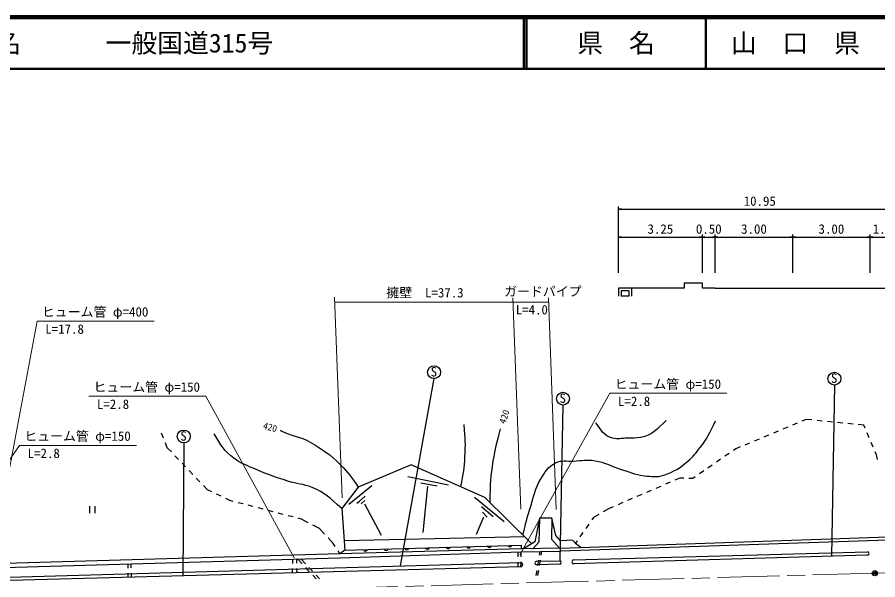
# Model space of a CAD drawing. Units: millimetres at full size, sheet at 1:1000, with parts at other scales. Extents: x 40000 to 680000, y 20000 to 380000.
# Drawn here: x 199614 to 366339, y 271082 to 380000 of the extents above; entities that cross this region are included whole.
import ezdxf
from ezdxf.enums import TextEntityAlignment as Align

# ---------------------------------------------------------------- set-up
doc = ezdxf.new("R2010")
doc.units = ezdxf.units.MM
doc.header["$LTSCALE"] = 1000
doc.header["$PDMODE"] = 32
doc.header["$PDSIZE"] = 500
doc.linetypes.add('CHAIN', pattern=[18.5, 12, -1.5, 3.5, -1.5])
for name, color, linetype, lineweight in [('M-BGD', 7, 'Continuous', 25), ('M-BMK', 2, 'CHAIN', 13), ('M-BMK-SRVR', 3, 'Continuous', 25), ('M-STR-HTXT', 7, 'Continuous', 13), ('M-TTL', 2, 'Continuous', 140), ('M-TTL-LINE', 7, 'Continuous', 50)]:
    doc.layers.add(name, color=color, linetype=linetype, lineweight=lineweight)
doc.layers.add('M-TTL-TXT', color=7, linetype='Continuous')
doc.styles.add('ＭＳ ゴシック', font='')
doc.styles.get('ＭＳ ゴシック').set_extended_font_data('MS Gothic')

# ---------------------------------------------------------------- blocks, each defined once
blk = doc.blocks.new('open_arrow')
at = {"color": 0, "linetype": 'Continuous', "lineweight": -2}
blk.add_lwpolyline([(7.5, 1.25), (0, 0), (7.5, -1.25)], dxfattribs=at)

msp = doc.modelspace()

# ---------------------------------------------------------------- linework, layer by layer
at = {"layer": 'M-BGD'}
for p, q in [((316101, 330539), (316101, 343336)), ((316101, 342836), (370851, 342836)), ((316101, 330539), (316101, 337929)), ((316101, 337429), (332351, 337429)), ((332351, 330539), (332351, 337929)), ((332351, 330539), (332351, 337929)), ((332351, 337429), (334851, 337429)), ((334851, 330539), (334851, 337929)), ((334851, 330539), (334851, 337929)), ((334851, 337429), (349851, 337429)), ((349851, 330539), (349851, 337929)), ((349851, 330539), (349851, 337929)), ((349851, 337429), (364851, 337429)), ((364851, 330539), (364851, 337929)), ((364851, 330539), (364851, 337929)), ((364851, 337429), (370851, 337429)), ((332351, 328539), (328851, 328539)), ((328851, 328539), (328851, 327539)), ((332351, 327539), (332351, 328539)), ((328851, 327539), (316101, 327539)), ((316101, 327539), (316101, 326014)), ((316601, 327039), (316601, 326014)), ((318101, 327039), (316601, 327039)), ((318101, 327039), (318101, 326014)), ((318601, 327539), (318601, 326014)), ((334851, 327539), (332351, 327539)), ((334851, 327539), (349851, 327539)), ((349851, 327539), (364851, 327539)), ((364851, 327539), (370851, 327539)), ((318101, 326014), (316601, 326014)), ((280329, 310023), (273820, 273762)), ((357971, 308778), (357345, 275668)), ((305318, 304891), (304746, 274721)), ((352495, 302130), (351655, 301781)), ((353587, 302019), (352495, 302130)), ((355577, 301818), (354582, 301919)), ((348885, 300629), (347961, 300246)), ((350732, 301397), (349808, 301013)), ((357567, 301617), (356572, 301718)), ((359557, 301416), (358562, 301517)), ((361546, 301215), (360552, 301316)), ((363633, 301004), (362541, 301114)), ((363874, 300434), (363633, 301004)), ((227959, 298525), (227589, 299462)), ((345191, 299094), (344268, 298710)), ((347038, 299862), (346115, 299478)), ((364653, 298591), (364263, 299513)), ((228695, 296658), (228326, 297595)), ((231876, 297581), (231703, 271837)), ((339651, 296792), (338810, 296442)), ((341497, 297559), (340574, 297175)), ((343344, 298327), (342421, 297943)), ((365431, 296749), (365042, 297670)), ((229483, 295830), (228695, 296658)), ((230862, 294381), (230173, 295106)), ((337540, 295563), (336718, 294993)), ((338810, 296442), (338362, 296132)), ((366062, 295258), (365821, 295828)), ((366276, 294370), (366062, 295258)), ((232241, 292932), (231551, 293657)), ((335896, 294424), (335074, 293854)), ((233620, 291484), (232930, 292208)), ((275940, 293343), (265680, 288999)), ((290197, 287024), (275940, 293343)), ((332609, 292145), (331787, 291576)), ((334252, 293284), (333430, 292715)), ((234998, 290035), (234309, 290759)), ((275300, 291074), (283199, 289494)), ((327969, 290755), (327040, 290357)), ((328743, 290737), (327969, 290755)), ((330516, 290696), (329743, 290714)), ((330965, 291006), (330516, 290696)), ((236476, 288482), (235688, 289310)), ((237292, 288097), (236476, 288482)), ((265680, 288999), (262485, 284892)), ((263875, 285711), (268325, 289318)), ((277793, 289880), (280988, 289266)), ((279074, 289213), (278179, 280261)), ((324284, 289173), (323365, 288779)), ((326122, 289962), (325203, 289568)), ((239100, 287242), (238196, 287669)), ((240820, 286429), (240004, 286815)), ((265929, 286290), (267035, 287291)), ((288237, 287107), (293924, 282385)), ((299328, 278057), (290197, 287024)), ((318770, 286807), (317851, 286413)), ((320608, 287596), (319689, 287202)), ((322446, 288385), (321527, 287990)), ((213645, 285353), (213645, 283953)), ((214695, 283953), (214695, 285353)), ((241476, 286258), (240820, 286429)), ((243411, 285755), (242444, 286006)), ((245347, 285251), (244379, 285503)), ((265402, 285922), (265929, 286290)), ((266245, 285790), (266956, 286422)), ((266877, 285764), (270142, 279734)), ((289536, 285263), (291800, 283333)), ((315094, 285230), (314166, 284831)), ((316932, 286018), (316013, 285624)), ((247283, 284748), (246315, 284999)), ((249218, 284244), (248250, 284496)), ((251154, 283741), (250186, 283992)), ((253089, 283237), (252121, 283489)), ((262485, 284892), (263085, 276824)), ((289747, 284158), (290677, 283192)), ((312284, 283717), (311263, 283113)), ((314166, 284831), (313144, 284227)), ((254713, 282815), (254057, 282985)), ((256007, 282138), (254713, 282815)), ((289940, 283227), (288553, 279875)), ((300830, 282993), (299900, 278410)), ((300830, 282993), (300655, 278347)), ((303171, 282982), (300830, 282993)), ((303171, 282982), (303113, 278968)), ((303955, 279646), (303171, 282982)), ((310375, 281857), (309798, 281041)), ((311263, 283113), (310952, 282674)), ((258188, 280998), (256893, 281675)), ((259173, 279925), (258188, 280998)), ((309221, 280224), (308643, 279408)), ((260834, 278115), (259849, 279188)), ((262947, 278682), (297930, 279431)), ((303113, 278968), (304690, 277199)), ((304891, 278605), (303955, 279646)), ((370253, 278843), (304823, 276640)), ((304840, 277202), (370422, 279450)), ((307186, 278737), (304891, 278605)), ((307756, 278152), (307186, 278737)), ((308066, 278591), (307756, 278152)), ((261215, 277534), (260834, 278115)), ((297311, 277059), (262143, 276117)), ((263085, 276824), (262143, 276117)), ((263085, 276824), (297323, 277808)), ((297311, 277059), (297323, 277808)), ((304840, 277202), (297311, 277059)), ((299900, 278410), (297723, 277067)), ((300655, 278347), (299492, 277100)), ((307756, 278152), (308880, 277340)), ((196992, 273481), (262149, 275359)), ((262143, 276117), (197272, 274239)), ((253731, 275116), (253739, 274275)), ((254814, 274159), (253906, 275121)), ((254539, 275139), (255456, 274172)), ((262143, 276117), (261763, 276698)), ((262149, 275359), (297175, 276467)), ((296628, 276450), (296624, 275521)), ((297175, 276467), (297164, 275533)), ((297175, 276467), (304823, 276640)), ((300854, 276550), (300742, 275845)), ((301184, 276558), (301071, 275852)), ((364292, 275879), (307394, 274148)), ((307402, 274932), (364363, 276494)), ((191557, 271410), (297160, 274430)), ((297073, 273605), (191572, 270752)), ((221021, 274173), (221035, 273361)), ((221607, 274190), (221636, 273378)), ((252949, 275093), (252931, 274252)), ((256187, 272705), (255501, 273432)), ((256144, 273446), (256831, 272720)), ((296620, 274521), (296616, 273593)), ((297153, 274533), (297142, 273600)), ((300252, 274686), (304746, 274721)), ((304746, 274136), (300264, 273996)), ((300584, 274857), (300426, 273870)), ((300913, 274865), (300755, 273877)), ((221052, 272362), (221066, 271549)), ((221671, 272379), (221700, 271567)), ((252909, 273252), (252891, 272410)), ((253748, 273275), (253756, 272433)), ((257560, 271250), (256873, 271978)), ((257519, 271994), (258207, 271268)), ((300268, 272882), (300110, 271895)), ((300597, 272890), (300440, 271902))]:
    msp.add_line(p, q, dxfattribs=at)
for centre in [(280381, 311272), (357937, 310028), (305352, 306140), (231884, 298831)]:
    msp.add_circle(centre, 1250, dxfattribs=at)
for centre, radius, start, end in [((267080, 277056), 417, 197.90541, 345.385), ((271078, 277171), 417, 197.90541, 345.385), ((275076, 277285), 417, 197.90541, 345.385), ((279075, 277400), 417, 197.90541, 345.385), ((283073, 277515), 417, 197.90541, 345.385), ((287071, 277630), 417, 197.90541, 345.385), ((291070, 277745), 417, 197.90541, 345.385), ((295068, 277860), 417, 197.90541, 345.385), ((364345, 276185), 310, 260.15571, 86.80468), ((297137, 274015), 415, 261.12989, 86.7252), ((300251, 274341), 345, 89.77867, 272.16338), ((304733, 274429), 293, 272.43168, 87.56832), ((307473, 274539), 399, 100.1528, 258.57519)]:
    msp.add_arc(centre, radius, start, end, dxfattribs=at)
for points, knots in [([(297567, 279787), (298239, 282432), (298426, 283176), (299113, 285306), (299778, 287368), (299862, 288681), (301009, 290520), (301901, 291951), (302400, 292969), (303911, 293719), (305141, 294328), (306037, 293994), (307407, 294074), (309047, 294170), (309992, 294404), (311613, 294133), (313489, 293820), (314414, 293149), (316234, 292593), (318118, 292017), (319131, 291434), (321092, 291231), (322565, 291078), (323482, 290867), (324883, 291349), (326884, 292037), (327970, 292683), (329563, 294074), (330600, 294979), (331079, 295602), (331933, 296681), (333374, 298502), (333707, 299393), (334895, 301835)], [0, 0, 0, 0, 1, 1, 1, 2, 2, 2, 3, 3, 3, 4, 4, 4, 5, 5, 5, 6, 6, 6, 7, 7, 7, 8, 8, 8, 9, 9, 9, 10, 10, 10, 11, 11, 11, 11]), ([(325357, 301894), (323520, 300205), (322668, 299043), (320381, 298636), (319400, 298461), (318829, 298542), (317833, 298517), (316700, 298489), (316026, 298225), (314930, 298517), (313285, 298957), (312715, 300052), (311731, 301479)], [0, 0, 0, 0, 1, 1, 1, 2, 2, 2, 3, 3, 3, 4, 4, 4, 4]), ([(286139, 301144), (286358, 298253), (286439, 297338), (286297, 294904), (286163, 292619), (286016, 291773), (285520, 289098)], [0, 0, 0, 0, 1, 1, 1, 2, 2, 2, 2]), ([(293208, 300275), (292410, 297441), (292195, 296549), (291786, 294114), (291265, 291006), (291277, 289824), (291169, 286070)], [0, 0, 0, 0, 1, 1, 1, 2, 2, 2, 2]), ([(262485, 284892), (260178, 286940), (259288, 287903), (256750, 288940), (254998, 289655), (253879, 289635), (252069, 290184), (249379, 291000), (247901, 291568), (245316, 292672), (243802, 293318), (242912, 293656), (241584, 294627), (239684, 296015), (239165, 297087), (237792, 299307)], [0, 0, 0, 0, 1, 1, 1, 2, 2, 2, 3, 3, 3, 4, 4, 4, 5, 5, 5, 5]), ([(250529, 300064), (250686, 299971), (250737, 299951), (250871, 299880), (252915, 298805), (254393, 298906), (256374, 297721), (258828, 296253), (260254, 295401), (262246, 293350), (263754, 291797), (264300, 291082), (265680, 288999)], [0, 0, 0, 0, 1, 1, 1, 2, 2, 2, 3, 3, 3, 4, 4, 4, 4])]:
    msp.add_open_spline(points, degree=3, knots=knots, dxfattribs=at)
at = {"layer": 'M-BMK'}
for p, q in [((466544, 275193), (365781, 272359)), ((365781, 272359), (265019, 269525))]:
    msp.add_line(p, q, dxfattribs=at)
at = {"layer": 'M-BMK-SRVR'}
msp.add_circle((365781, 272359), 500, dxfattribs=at)
msp.add_point((365781, 272359), dxfattribs=at)
at = {"layer": 'M-STR-HTXT'}
for p, q in [((261113, 325777), (262562, 286961)), ((295664, 325667), (297172, 284743)), ((302564, 325661), (304008, 284667)), ((261149, 324815), (302593, 324815)), ((203485, 321167), (194550, 273726)), ((203485, 321167), (226155, 321167)), ((314438, 307184), (296974, 275904)), ((314438, 307184), (337108, 307184)), ((213489, 306620), (236159, 306620)), ((236159, 306620), (253277, 275350)), ((200071, 297112), (182789, 272502)), ((200071, 297112), (222741, 297112))]:
    msp.add_line(p, q, dxfattribs=at)
at = {"layer": 'M-TTL'}
msp.add_line((680000, 380000), (40000, 380000), dxfattribs=at)
at = {"layer": 'M-TTL-LINE'}
for p, q in [((297750, 380000), (297750, 370000)), ((298250, 380000), (298250, 370000)), ((333000, 380000), (333000, 370000)), ((40000, 370000), (680000, 370000))]:
    msp.add_line(p, q, dxfattribs=at)

# ---------------------------------------------------------------- block references
at = {"layer": 'M-BGD', "xscale": 66.7, "yscale": 66.7}
for p in [(316101, 342836), (316101, 337429), (332351, 337429), (334851, 337429), (349851, 337429), (364851, 337429)]:
    msp.add_blockref('open_arrow', p, dxfattribs=at)
at = {"layer": 'M-BGD', "xscale": 66.7, "yscale": 66.7, "rotation": 180}
for p in [(332351, 337429), (334851, 337429), (349851, 337429), (364851, 337429)]:
    msp.add_blockref('open_arrow', p, dxfattribs=at)

# ---------------------------------------------------------------- texts
at = {"layer": 'M-BGD', "style": 'ＭＳ ゴシック'}
for s, p in [('10.95', (343476, 342936)), ('3.25', (324226, 337529)), ('0.50', (333601, 337529)), ('3.00', (342351, 337529)), ('3.00', (357351, 337529)), ('1.20', (367851, 337529))]:
    msp.add_text(s, height=1833, dxfattribs=at).set_placement(p, align=Align.BOTTOM_CENTER)
for p in [(279702, 309898), (357258, 308654), (304673, 304767), (231205, 297458)]:
    msp.add_text('S', height=1833, dxfattribs=at).set_placement(p, align=Align.BOTTOM_LEFT)
for rotation, p in [(71.804, (294569, 301049)), (344.687, (247048, 299945))]:
    msp.add_text('420', height=1320, rotation=rotation, dxfattribs=at).set_placement(p, align=Align.BOTTOM_LEFT)
at = {"layer": 'M-STR-HTXT', "style": 'ＭＳ ゴシック'}
for s, p in [('擁壁\u3000L=37.3', (271122, 325201)), ('ガードパイプ', (293946, 325454)), ('ヒューム管 φ=400', (204390, 321492)), ('L=4.0', (296189, 321900)), ('L=17.8', (205054, 318159)), ('ヒューム管 φ=150', (315343, 307509)), ('ヒューム管 φ=150', (214394, 306945)), ('L=2.8', (215059, 303612)), ('L=2.8', (316008, 304176)), ('ヒューム管 φ=150', (200976, 297437)), ('L=2.8', (201641, 294104))]:
    msp.add_text(s, height=1833, dxfattribs=at).set_placement(p, align=Align.BOTTOM_LEFT)
at = {"layer": 'M-TTL-TXT', "style": 'ＭＳ ゴシック'}
for s, p in [('路 線 名', (180380, 375000)), ('一般国道315号', (216734, 375000))]:
    msp.add_text(s, height=3666, dxfattribs=at).set_placement(p, align=Align.MIDDLE_LEFT)
for s, p in [('県\u3000名', (315625, 375000)), ('山\u3000口\u3000県', (350375, 375000))]:
    msp.add_text(s, height=3666, dxfattribs=at).set_placement(p, align=Align.MIDDLE_CENTER)

doc.saveas('drawing.dxf')
